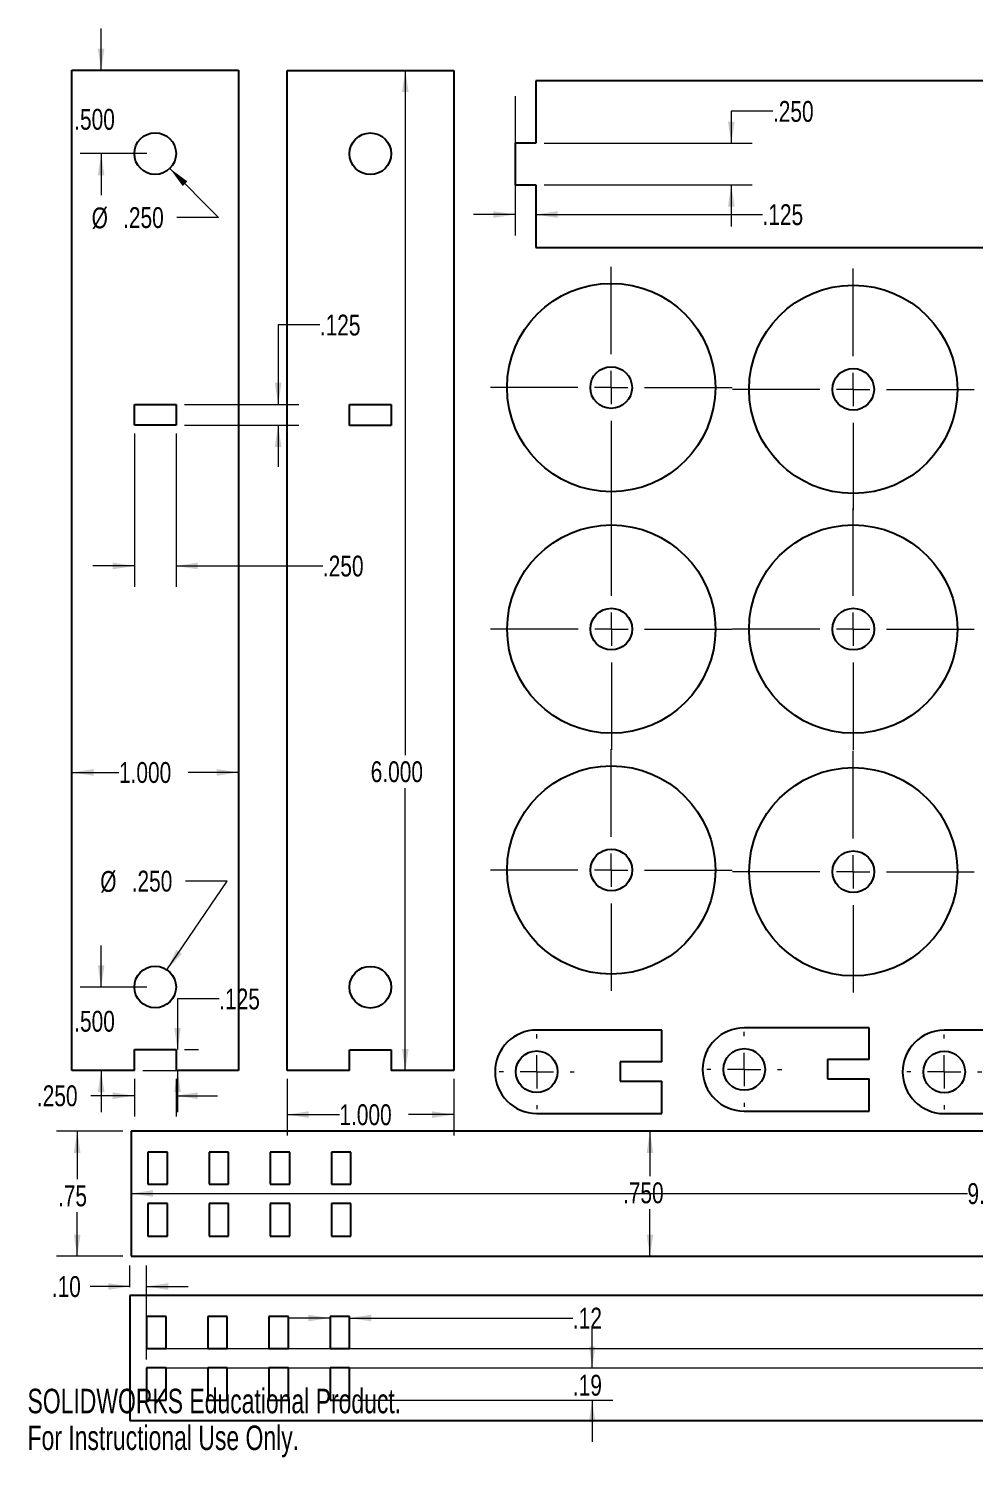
# Paper-space layout 'Sheet1(2)' of a CAD drawing. Header units: inches. Extents: x 0 to 10.1, y 0 to 8.6.
# Drawn here: x 0.01 to 5.68, y 0 to 8.57 of the extents above; entities that cross this region are included whole.
import ezdxf

# ---------------------------------------------------------------- set-up
doc = ezdxf.new("R2010")
doc.units = ezdxf.units.IN
doc.header["$MEASUREMENT"] = 0
doc.styles.add('SLDTEXTSTYLE0', font='TXT', dxfattribs={"width": 0.75})
doc.styles.add('SLDTEXTSTYLE1', font='TXT', dxfattribs={"width": 0.7})
doc.dimstyles.new('SLDDIMSTYLE0', dxfattribs={"dimtxt": 0.125, "dimasz": 0.13, "dimexe": 0, "dimexo": 0.0625, "dimgap": 0.03125, "dimtad": 0, "dimtih": 1, "dimtoh": 1, "dimdec": 3, "dimrnd": 1e-09, "dimzin": 4, "dimdsep": 46, "dimtxsty": 'SLDTEXTSTYLE0', "dimsah": 1, "dimcen": 0, "dimadec": 0, "dimazin": 1, "dimtfac": 1, "dimtdec": 3, "dimtofl": 0, "dimtmove": 0, "dimatfit": 3, "dimfxl": 1, "dimfrac": 2, "dimtolj": 1, "dimtzin": 12, "dimarcsym": 0})
doc.dimstyles.new('SLDDIMSTYLE1', dxfattribs={"dimtxt": 0.125, "dimasz": 0.13, "dimexe": 0, "dimexo": 0.0625, "dimgap": 0.03125, "dimtad": 0, "dimtih": 1, "dimtoh": 1, "dimdec": 3, "dimrnd": 1e-09, "dimzin": 12, "dimdsep": 46, "dimtxsty": 'SLDTEXTSTYLE0', "dimsah": 1, "dimcen": 0.09, "dimadec": 0, "dimazin": 3, "dimtfac": 1, "dimtdec": 3, "dimtmove": 0, "dimatfit": 0, "dimfxl": 1, "dimfrac": 2, "dimtolj": 1, "dimtzin": 12, "dimarcsym": 0})
doc.dimstyles.new('SLDDIMSTYLE2', dxfattribs={"dimtxt": 0.125, "dimasz": 0.13, "dimexe": 0, "dimexo": 0.0625, "dimgap": 0.03125, "dimtad": 0, "dimtih": 1, "dimtoh": 1, "dimdec": 3, "dimrnd": 1e-09, "dimzin": 4, "dimdsep": 46, "dimtxsty": 'SLDTEXTSTYLE0', "dimsah": 1, "dimcen": 0.09, "dimadec": 0, "dimazin": 1, "dimtfac": 1, "dimtdec": 3, "dimtmove": 0, "dimatfit": 0, "dimfxl": 1, "dimfrac": 2, "dimtolj": 1, "dimtzin": 12, "dimarcsym": 0})
doc.dimstyles.new('SLDDIMSTYLE3', dxfattribs={"dimtxt": 0.125, "dimasz": 0.13, "dimexe": 0, "dimexo": 0.0625, "dimgap": 0.03125, "dimtad": 0, "dimtih": 1, "dimtoh": 1, "dimdec": 3, "dimrnd": 1e-09, "dimzin": 4, "dimdsep": 46, "dimtxsty": 'SLDTEXTSTYLE0', "dimsah": 1, "dimcen": 0.09, "dimadec": 0, "dimazin": 1, "dimtfac": 1, "dimtdec": 3, "dimtofl": 0, "dimtmove": 0, "dimatfit": 3, "dimfxl": 1, "dimfrac": 2, "dimtolj": 1, "dimtzin": 12, "dimarcsym": 0})
doc.dimstyles.new('SLDDIMSTYLE5', dxfattribs={"dimtxt": 0.125, "dimasz": 0.13, "dimexe": 0, "dimexo": 0.0625, "dimgap": 0.03125, "dimtad": 0, "dimtih": 1, "dimtoh": 1, "dimrnd": 1e-09, "dimzin": 12, "dimdsep": 46, "dimtxsty": 'SLDTEXTSTYLE0', "dimsah": 1, "dimcen": 0.09, "dimadec": 0, "dimazin": 3, "dimtfac": 1, "dimtmove": 0, "dimatfit": 0, "dimfxl": 1, "dimfrac": 2, "dimtolj": 1, "dimtzin": 12, "dimarcsym": 0})
doc.dimstyles.new('SLDDIMSTYLE6', dxfattribs={"dimtxt": 0.125, "dimasz": 0.13, "dimexe": 0, "dimexo": 0.0625, "dimgap": 0.03125, "dimtad": 0, "dimtih": 1, "dimtoh": 1, "dimrnd": 1e-09, "dimzin": 4, "dimdsep": 46, "dimtxsty": 'SLDTEXTSTYLE0', "dimsah": 1, "dimcen": 0.09, "dimadec": 0, "dimazin": 1, "dimtfac": 1, "dimtmove": 0, "dimatfit": 0, "dimfxl": 1, "dimfrac": 2, "dimtolj": 1, "dimtzin": 12, "dimarcsym": 0})
doc.dimstyles.new('SLDDIMSTYLE7', dxfattribs={"dimtxt": 0.125, "dimasz": 0.13, "dimexe": 0, "dimexo": 0.0625, "dimgap": 0.03125, "dimtad": 0, "dimtih": 1, "dimtoh": 1, "dimrnd": 1e-09, "dimzin": 12, "dimdsep": 46, "dimtxsty": 'SLDTEXTSTYLE0', "dimsah": 1, "dimcen": 0.09, "dimadec": 0, "dimazin": 3, "dimtfac": 1, "dimtofl": 0, "dimtmove": 0, "dimatfit": 3, "dimfxl": 1, "dimfrac": 2, "dimtolj": 1, "dimtzin": 12, "dimarcsym": 0})

# ---------------------------------------------------------------- blocks, each defined once
blk = doc.blocks.new('_D_27')
at = {"color": 7, "linetype": 'Continuous', "lineweight": 0}
for p, q in [((0.8363, 2.9237), (1.1982, 3.4551)), ((1.1982, 3.4551), (0.9482, 3.4551))]:
    blk.add_line(p, q, dxfattribs=at)
at = {"color": 7, "linetype": 'Continuous', "lineweight": 18}
blk.add_solid([(0.8363, 2.9237), (0.926, 3.0199), (0.8929, 3.0424)], dxfattribs=at)
at = {"color": 7, "linetype": 'Continuous', "lineweight": 18, "char_height": 0.125, "attachment_point": 1, "style": 'SLDTEXTSTYLE0'}
for s, insert in [('%%c', (0.4364, 3.5161)), ('.250', (0.6249, 3.518))]:
    blk.add_mtext(s, dxfattribs=dict(at, insert=insert))
blk = doc.blocks.new('_D_28')
at = {"color": 7, "linetype": 'Continuous', "lineweight": 0}
for p, q in [((0.8539, 7.7316), (1.1466, 7.4361)), ((1.1466, 7.4361), (0.8966, 7.4361))]:
    blk.add_line(p, q, dxfattribs=at)
at = {"color": 7, "linetype": 'Continuous', "lineweight": 18}
blk.add_solid([(0.8539, 7.7316), (0.9312, 7.6252), (0.9596, 7.6533)], dxfattribs=at)
at = {"color": 7, "linetype": 'Continuous', "lineweight": 18, "char_height": 0.125, "attachment_point": 1, "style": 'SLDTEXTSTYLE0'}
for s, insert in [('%%c', (0.3848, 7.4971)), ('.250', (0.5734, 7.499))]:
    blk.add_mtext(s, dxfattribs=dict(at, insert=insert))
blk = doc.blocks.new('_D_29')
at = {"color": 7, "linetype": 'Continuous', "lineweight": 0}
for p, q in [((1.1503, 2.7491), (0.9003, 2.7491)), ((0.9003, 2.7491), (0.9003, 2.4454)), ((0.9409, 2.4454), (1.0253, 2.4454)), ((0.6909, 2.3204), (1.0253, 2.3204)), ((0.9003, 2.3204), (0.9003, 2.0704))]:
    blk.add_line(p, q, dxfattribs=at)
at = {"color": 7, "linetype": 'Continuous', "lineweight": 18}
for points in [[(0.9003, 2.4454), (0.9203, 2.5754), (0.8803, 2.5754)], [(0.9003, 2.3204), (0.8803, 2.1904), (0.9203, 2.1904)]]:
    blk.add_solid(points, dxfattribs=at)
at = {"color": 7, "linetype": 'Continuous', "lineweight": 18, "insert": (1.1503, 2.811), "char_height": 0.125, "attachment_point": 1, "style": 'SLDTEXTSTYLE0'}
blk.add_mtext('.125', dxfattribs=at)
blk = doc.blocks.new('_D_30')
at = {"color": 7, "linetype": 'Continuous', "lineweight": 0}
for p, q in [((0.6409, 2.2704), (0.6409, 2.0434)), ((0.8909, 2.2704), (0.8909, 2.0434)), ((0.6409, 2.1684), (0.3796, 2.1684)), ((0.8909, 2.1684), (1.1409, 2.1684))]:
    blk.add_line(p, q, dxfattribs=at)
at = {"color": 7, "linetype": 'Continuous', "lineweight": 18}
for points in [[(0.6409, 2.1684), (0.5109, 2.1884), (0.5109, 2.1484)], [(0.8909, 2.1684), (1.0209, 2.1484), (1.0209, 2.1884)]]:
    blk.add_solid(points, dxfattribs=at)
at = {"color": 7, "linetype": 'Continuous', "lineweight": 18, "insert": (0.0563, 2.2303), "char_height": 0.125, "attachment_point": 1, "style": 'SLDTEXTSTYLE0'}
blk.add_mtext('.250', dxfattribs=at)
blk = doc.blocks.new('_D_31')
at = {"color": 7, "linetype": 'Continuous', "lineweight": 0}
for p, q in [((0.2659, 4.1079), (0.5486, 4.1079)), ((1.2659, 4.1079), (0.9642, 4.1079))]:
    blk.add_line(p, q, dxfattribs=at)
at = {"color": 7, "linetype": 'Continuous', "lineweight": 18}
for points in [[(0.2659, 4.1079), (0.3959, 4.0879), (0.3959, 4.1279)], [(1.2659, 4.1079), (1.1359, 4.1279), (1.1359, 4.0879)]]:
    blk.add_solid(points, dxfattribs=at)
at = {"color": 7, "linetype": 'Continuous', "lineweight": 18, "insert": (0.5486, 4.1698), "char_height": 0.125, "attachment_point": 1, "style": 'SLDTEXTSTYLE0'}
blk.add_mtext('1.000', dxfattribs=at)
blk = doc.blocks.new('_D_32')
at = {"color": 7, "linetype": 'Continuous', "lineweight": 0}
for p, q in [((0.6413, 6.1404), (0.6413, 5.2214)), ((0.8913, 6.1404), (0.8913, 5.2214)), ((0.6413, 5.3464), (0.3913, 5.3464)), ((0.8913, 5.3464), (1.7724, 5.3464))]:
    blk.add_line(p, q, dxfattribs=at)
at = {"color": 7, "linetype": 'Continuous', "lineweight": 18}
for points in [[(0.6413, 5.3464), (0.5113, 5.3664), (0.5113, 5.3264)], [(0.8913, 5.3464), (1.0213, 5.3264), (1.0213, 5.3664)]]:
    blk.add_solid(points, dxfattribs=at)
at = {"color": 7, "linetype": 'Continuous', "lineweight": 18, "insert": (1.7724, 5.4084), "char_height": 0.125, "attachment_point": 1, "style": 'SLDTEXTSTYLE0'}
blk.add_mtext('.250', dxfattribs=at)
blk = doc.blocks.new('_D_33')
at = {"color": 7, "linetype": 'Continuous', "lineweight": 0}
for p, q in [((1.7537, 6.7923), (1.5037, 6.7923)), ((1.5037, 6.7923), (1.5037, 6.3154)), ((0.9413, 6.3154), (1.6287, 6.3154)), ((0.9413, 6.1904), (1.6287, 6.1904)), ((1.5037, 6.1904), (1.5037, 5.9404))]:
    blk.add_line(p, q, dxfattribs=at)
at = {"color": 7, "linetype": 'Continuous', "lineweight": 18}
for points in [[(1.5037, 6.3154), (1.5237, 6.4454), (1.4837, 6.4454)], [(1.5037, 6.1904), (1.4837, 6.0604), (1.5237, 6.0604)]]:
    blk.add_solid(points, dxfattribs=at)
at = {"color": 7, "linetype": 'Continuous', "lineweight": 18, "insert": (1.7537, 6.8542), "char_height": 0.125, "attachment_point": 1, "style": 'SLDTEXTSTYLE0'}
blk.add_mtext('.125', dxfattribs=at)
blk = doc.blocks.new('_D_34')
at = {"color": 7, "linetype": 'Continuous', "lineweight": 0}
for p, q in [((0.4417, 8.3204), (0.4417, 8.5704)), ((0.7159, 7.8204), (0.3167, 7.8204)), ((0.4417, 7.8204), (0.4417, 7.5704))]:
    blk.add_line(p, q, dxfattribs=at)
at = {"color": 7, "linetype": 'Continuous', "lineweight": 18}
for points in [[(0.4417, 8.3204), (0.4617, 8.4504), (0.4217, 8.4504)], [(0.4417, 7.8204), (0.4217, 7.6904), (0.4617, 7.6904)]]:
    blk.add_solid(points, dxfattribs=at)
at = {"color": 7, "linetype": 'Continuous', "lineweight": 18, "insert": (0.28, 8.0885), "char_height": 0.125, "attachment_point": 1, "style": 'SLDTEXTSTYLE0'}
blk.add_mtext('.500', dxfattribs=at)
blk = doc.blocks.new('_D_35')
at = {"color": 7, "linetype": 'Continuous', "lineweight": 0}
for p, q in [((0.4417, 2.8204), (0.4417, 3.0704)), ((0.7159, 2.8204), (0.3167, 2.8204)), ((0.4417, 2.3204), (0.4417, 2.0704))]:
    blk.add_line(p, q, dxfattribs=at)
at = {"color": 7, "linetype": 'Continuous', "lineweight": 18}
for points in [[(0.4417, 2.8204), (0.4617, 2.9504), (0.4217, 2.9504)], [(0.4417, 2.3204), (0.4217, 2.1904), (0.4617, 2.1904)]]:
    blk.add_solid(points, dxfattribs=at)
at = {"color": 7, "linetype": 'Continuous', "lineweight": 18, "insert": (0.28, 2.6774), "char_height": 0.125, "attachment_point": 1, "style": 'SLDTEXTSTYLE0'}
blk.add_mtext('.500', dxfattribs=at)
blk = doc.blocks.new('_D_36')
at = {"color": 7, "linetype": 'Continuous', "lineweight": 0}
for p, q in [((1.815, 0.8343), (1.565, 0.8343)), ((1.932, 0.8343), (3.2725, 0.8343))]:
    blk.add_line(p, q, dxfattribs=at)
at = {"color": 7, "linetype": 'Continuous', "lineweight": 18}
for points in [[(1.815, 0.8343), (1.685, 0.8543), (1.685, 0.8143)], [(1.932, 0.8343), (2.062, 0.8143), (2.062, 0.8543)]]:
    blk.add_solid(points, dxfattribs=at)
at = {"color": 7, "linetype": 'Continuous', "lineweight": 18, "insert": (3.2725, 0.8962), "char_height": 0.125, "attachment_point": 1, "style": 'SLDTEXTSTYLE0'}
blk.add_mtext('.12', dxfattribs=at)
blk = doc.blocks.new('_D_37')
at = {"color": 7, "linetype": 'Continuous', "lineweight": 0}
for p, q in [((3.388, 0.5356), (3.388, 0.7856)), ((1.982, 0.5356), (3.513, 0.5356)), ((1.982, 0.341), (3.513, 0.341)), ((3.388, 0.341), (3.388, 0.091))]:
    blk.add_line(p, q, dxfattribs=at)
at = {"color": 7, "linetype": 'Continuous', "lineweight": 18}
for points in [[(3.388, 0.5356), (3.408, 0.6656), (3.368, 0.6656)], [(3.388, 0.341), (3.368, 0.211), (3.408, 0.211)]]:
    blk.add_solid(points, dxfattribs=at)
at = {"color": 7, "linetype": 'Continuous', "lineweight": 18, "insert": (3.2725, 0.494), "char_height": 0.125, "attachment_point": 1, "style": 'SLDTEXTSTYLE0'}
blk.add_mtext('.19', dxfattribs=at)
blk = doc.blocks.new('_D_38')
at = {"color": 7, "linetype": 'Continuous', "lineweight": 0}
for p, q in [((7.3327, 1.636), (7.0827, 1.636)), ((7.0827, 1.636), (7.0827, 0.6526)), ((0.764, 0.6526), (7.2077, 0.6526)), ((0.764, 0.5356), (7.2077, 0.5356)), ((7.0827, 0.5356), (7.0827, 0.2856))]:
    blk.add_line(p, q, dxfattribs=at)
at = {"color": 7, "linetype": 'Continuous', "lineweight": 18}
for points in [[(7.0827, 0.6526), (7.1027, 0.7826), (7.0627, 0.7826)], [(7.0827, 0.5356), (7.0627, 0.4056), (7.1027, 0.4056)]]:
    blk.add_solid(points, dxfattribs=at)
at = {"color": 7, "linetype": 'Continuous', "lineweight": 18, "insert": (7.3327, 1.6979), "char_height": 0.125, "attachment_point": 1, "style": 'SLDTEXTSTYLE0'}
blk.add_mtext('.12', dxfattribs=at)
blk = doc.blocks.new('_D_39')
at = {"color": 7, "linetype": 'Continuous', "lineweight": 0}
for p, q in [((0.614, 1.0191), (0.614, 1.1487)), ((0.714, 0.5856), (0.714, 1.1487)), ((0.614, 1.0237), (0.3765, 1.0237)), ((0.714, 1.0237), (0.964, 1.0237))]:
    blk.add_line(p, q, dxfattribs=at)
at = {"color": 7, "linetype": 'Continuous', "lineweight": 18}
for points in [[(0.614, 1.0237), (0.484, 1.0437), (0.484, 1.0037)], [(0.714, 1.0237), (0.844, 1.0037), (0.844, 1.0437)]]:
    blk.add_solid(points, dxfattribs=at)
at = {"color": 7, "linetype": 'Continuous', "lineweight": 18, "insert": (0.1456, 1.0856), "char_height": 0.125, "attachment_point": 1, "style": 'SLDTEXTSTYLE0'}
blk.add_mtext('.10', dxfattribs=at)
blk = doc.blocks.new('_D_40')
at = {"color": 7, "linetype": 'Continuous', "lineweight": 0}
for p, q in [((0.6224, 1.5816), (5.6396, 1.5816)), ((9.6224, 1.5816), (6.0552, 1.5816)), ((9.6224, 1.5882), (9.6224, 1.4566))]:
    blk.add_line(p, q, dxfattribs=at)
at = {"color": 7, "linetype": 'Continuous', "lineweight": 18}
for points in [[(0.6224, 1.5816), (0.7524, 1.5616), (0.7524, 1.6016)], [(9.6224, 1.5816), (9.4924, 1.6016), (9.4924, 1.5616)]]:
    blk.add_solid(points, dxfattribs=at)
at = {"color": 7, "linetype": 'Continuous', "lineweight": 18, "insert": (5.6396, 1.6435), "char_height": 0.125, "attachment_point": 1, "style": 'SLDTEXTSTYLE0'}
blk.add_mtext('9.000', dxfattribs=at)
blk = doc.blocks.new('_D_41')
at = {"color": 7, "linetype": 'Continuous', "lineweight": 0}
for p, q in [((3.7346, 1.9547), (3.7346, 1.6854)), ((3.7346, 1.2047), (3.7346, 1.487))]:
    blk.add_line(p, q, dxfattribs=at)
at = {"color": 7, "linetype": 'Continuous', "lineweight": 18}
for points in [[(3.7346, 1.9547), (3.7146, 1.8247), (3.7546, 1.8247)], [(3.7346, 1.2047), (3.7546, 1.3347), (3.7146, 1.3347)]]:
    blk.add_solid(points, dxfattribs=at)
at = {"color": 7, "linetype": 'Continuous', "lineweight": 18, "insert": (3.573, 1.6481), "char_height": 0.125, "attachment_point": 1, "style": 'SLDTEXTSTYLE0'}
blk.add_mtext('.750', dxfattribs=at)
blk = doc.blocks.new('_D_44')
at = {"color": 7, "linetype": 'Continuous', "lineweight": 0}
for p, q in [((0.5724, 1.9547), (0.173, 1.9547)), ((0.298, 1.9547), (0.298, 1.6673)), ((0.298, 1.2047), (0.298, 1.4688)), ((0.5724, 1.2047), (0.173, 1.2047))]:
    blk.add_line(p, q, dxfattribs=at)
at = {"color": 7, "linetype": 'Continuous', "lineweight": 18}
for points in [[(0.298, 1.9547), (0.278, 1.8247), (0.318, 1.8247)], [(0.298, 1.2047), (0.318, 1.3347), (0.278, 1.3347)]]:
    blk.add_solid(points, dxfattribs=at)
at = {"color": 7, "linetype": 'Continuous', "lineweight": 18, "insert": (0.1826, 1.6299), "char_height": 0.125, "attachment_point": 1, "style": 'SLDTEXTSTYLE0'}
blk.add_mtext('.75', dxfattribs=at)
blk = doc.blocks.new('_D_45')
at = {"color": 7, "linetype": 'Continuous', "lineweight": 0}
for p, q in [((1.5573, 2.2694), (1.5573, 1.9298)), ((2.5573, 2.2694), (2.5573, 1.9298)), ((1.5573, 2.0548), (1.8713, 2.0548)), ((2.5573, 2.0548), (2.2869, 2.0548))]:
    blk.add_line(p, q, dxfattribs=at)
at = {"color": 7, "linetype": 'Continuous', "lineweight": 18}
for points in [[(1.5573, 2.0548), (1.6873, 2.0348), (1.6873, 2.0748)], [(2.5573, 2.0548), (2.4273, 2.0748), (2.4273, 2.0348)]]:
    blk.add_solid(points, dxfattribs=at)
at = {"color": 7, "linetype": 'Continuous', "lineweight": 18, "insert": (1.8713, 2.1167), "char_height": 0.125, "attachment_point": 1, "style": 'SLDTEXTSTYLE0'}
blk.add_mtext('1.000', dxfattribs=at)
blk = doc.blocks.new('_D_46')
at = {"color": 7, "linetype": 'Continuous', "lineweight": 0}
for p, q in [((2.2669, 8.3194), (2.2669, 4.2118)), ((2.2669, 2.3194), (2.2669, 4.0133))]:
    blk.add_line(p, q, dxfattribs=at)
at = {"color": 7, "linetype": 'Continuous', "lineweight": 18}
for points in [[(2.2669, 8.3194), (2.2469, 8.1894), (2.2869, 8.1894)], [(2.2669, 2.3194), (2.2869, 2.4494), (2.2469, 2.4494)]]:
    blk.add_solid(points, dxfattribs=at)
at = {"color": 7, "linetype": 'Continuous', "lineweight": 18, "insert": (2.0591, 4.1745), "char_height": 0.125, "attachment_point": 1, "style": 'SLDTEXTSTYLE0'}
blk.add_mtext('6.000', dxfattribs=at)
blk = doc.blocks.new('_D_50')
at = {"color": 7, "linetype": 'Continuous', "lineweight": 0}
for p, q in [((4.4729, 8.0741), (4.2229, 8.0741)), ((4.2229, 8.0741), (4.2229, 7.8821)), ((3.1001, 7.8821), (4.3479, 7.8821)), ((3.1001, 7.6321), (4.3479, 7.6321)), ((4.2229, 7.6321), (4.2229, 7.3821))]:
    blk.add_line(p, q, dxfattribs=at)
at = {"color": 7, "linetype": 'Continuous', "lineweight": 18}
for points in [[(4.2229, 7.8821), (4.2429, 8.0121), (4.2029, 8.0121)], [(4.2229, 7.6321), (4.2029, 7.5021), (4.2429, 7.5021)]]:
    blk.add_solid(points, dxfattribs=at)
at = {"color": 7, "linetype": 'Continuous', "lineweight": 18, "insert": (4.4729, 8.136), "char_height": 0.125, "attachment_point": 1, "style": 'SLDTEXTSTYLE0'}
blk.add_mtext('.250', dxfattribs=at)
blk = doc.blocks.new('_D_51')
at = {"color": 7, "linetype": 'Continuous', "lineweight": 0}
for p, q in [((2.9251, 8.1653), (2.9251, 7.3297)), ((2.9251, 7.4547), (2.6751, 7.4547)), ((3.0501, 7.4547), (4.4101, 7.4547))]:
    blk.add_line(p, q, dxfattribs=at)
at = {"color": 7, "linetype": 'Continuous', "lineweight": 18}
for points in [[(2.9251, 7.4547), (2.7951, 7.4747), (2.7951, 7.4347)], [(3.0501, 7.4547), (3.1801, 7.4347), (3.1801, 7.4747)]]:
    blk.add_solid(points, dxfattribs=at)
at = {"color": 7, "linetype": 'Continuous', "lineweight": 18, "insert": (4.4101, 7.5166), "char_height": 0.125, "attachment_point": 1, "style": 'SLDTEXTSTYLE0'}
blk.add_mtext('.125', dxfattribs=at)
blk = doc.blocks.new('SW_CENTERMARKSYMBOL_18')
at = {"color": 0, "linetype": 'Continuous', "lineweight": 18}
for p, q in [((0, 0.2), (0, 0.225)), ((0, 0), (0, 0.1)), ((-0.2, 0), (-0.225, 0)), ((0, 0), (-0.1, 0)), ((0, 0), (0, -0.1)), ((0, 0), (0.1, 0)), ((0.2, 0), (0.225, 0)), ((0, -0.2), (0, -0.225))]:
    blk.add_line(p, q, dxfattribs=at)
blk = doc.blocks.new('SW_CENTERMARKSYMBOL_20')
at = {"color": 0, "linetype": 'Continuous', "lineweight": 18}
for p, q in [((0, 0.2), (0, 0.225)), ((0, 0), (0, 0.1)), ((-0.2, 0), (-0.225, 0)), ((0, 0), (-0.1, 0)), ((0, 0), (0, -0.1)), ((0, 0), (0.1, 0)), ((0.2, 0), (0.225, 0)), ((0, -0.2), (0, -0.225))]:
    blk.add_line(p, q, dxfattribs=at)
blk = doc.blocks.new('SW_CENTERMARKSYMBOL_23')
at = {"color": 0, "linetype": 'Continuous', "lineweight": 18}
for p, q in [((0, 0.2), (0, 0.725)), ((0, 0), (0, 0.1)), ((-0.2, 0), (-0.725, 0)), ((0, 0), (-0.1, 0)), ((0, 0), (0, -0.1)), ((0, 0), (0.1, 0)), ((0.2, 0), (0.725, 0)), ((0, -0.2), (0, -0.725))]:
    blk.add_line(p, q, dxfattribs=at)
blk = doc.blocks.new('SW_CENTERMARKSYMBOL_24')
at = {"color": 0, "linetype": 'Continuous', "lineweight": 18}
for p, q in [((0, 0.2), (0, 0.725)), ((0, 0), (0, 0.1)), ((-0.2, 0), (-0.725, 0)), ((0, 0), (-0.1, 0)), ((0, 0), (0, -0.1)), ((0, 0), (0.1, 0)), ((0.2, 0), (0.725, 0)), ((0, -0.2), (0, -0.725))]:
    blk.add_line(p, q, dxfattribs=at)
blk = doc.blocks.new('SW_CENTERMARKSYMBOL_31')
at = {"color": 0, "linetype": 'Continuous', "lineweight": 18}
for p, q in [((0, 0.2), (0, 0.225)), ((0, 0), (0, 0.1)), ((-0.2, 0), (-0.225, 0)), ((0, 0), (-0.1, 0)), ((0, 0), (0, -0.1)), ((0, 0), (0.1, 0)), ((0.2, 0), (0.225, 0)), ((0, -0.2), (0, -0.225))]:
    blk.add_line(p, q, dxfattribs=at)
blk = doc.blocks.new('SW_CENTERMARKSYMBOL_34')
at = {"color": 0, "linetype": 'Continuous', "lineweight": 18}
for p, q in [((0, 0.2), (0, 0.725)), ((0, 0), (0, 0.1)), ((-0.2, 0), (-0.725, 0)), ((0, 0), (-0.1, 0)), ((0, 0), (0, -0.1)), ((0, 0), (0.1, 0)), ((0.2, 0), (0.725, 0)), ((0, -0.2), (0, -0.725))]:
    blk.add_line(p, q, dxfattribs=at)
blk = doc.blocks.new('SW_CENTERMARKSYMBOL_35')
at = {"color": 0, "linetype": 'Continuous', "lineweight": 18}
for p, q in [((0, 0.2), (0, 0.725)), ((0, 0), (0, 0.1)), ((-0.2, 0), (-0.725, 0)), ((0, 0), (-0.1, 0)), ((0, 0), (0, -0.1)), ((0, 0), (0.1, 0)), ((0.2, 0), (0.725, 0)), ((0, -0.2), (0, -0.725))]:
    blk.add_line(p, q, dxfattribs=at)
blk = doc.blocks.new('SW_CENTERMARKSYMBOL_37')
at = {"color": 0, "linetype": 'Continuous', "lineweight": 18}
for p, q in [((0, 0.2), (0, 0.725)), ((0, 0), (0, 0.1)), ((-0.2, 0), (-0.725, 0)), ((0, 0), (-0.1, 0)), ((0, 0), (0, -0.1)), ((0, 0), (0.1, 0)), ((0.2, 0), (0.725, 0)), ((0, -0.2), (0, -0.725))]:
    blk.add_line(p, q, dxfattribs=at)
blk = doc.blocks.new('SW_CENTERMARKSYMBOL_38')
at = {"color": 0, "linetype": 'Continuous', "lineweight": 18}
for p, q in [((0, 0.2), (0, 0.725)), ((0, 0), (0, 0.1)), ((-0.2, 0), (-0.725, 0)), ((0, 0), (-0.1, 0)), ((0, 0), (0, -0.1)), ((0, 0), (0.1, 0)), ((0.2, 0), (0.725, 0)), ((0, -0.2), (0, -0.725))]:
    blk.add_line(p, q, dxfattribs=at)

psp = doc.layouts.new('Sheet1(2)')

# ---------------------------------------------------------------- linework, layer by layer
at = {"color": 7, "linetype": 'Continuous', "lineweight": 25}
for p, q in [((0.2659, 8.3204), (1.2659, 8.3204)), ((0.2659, 2.3204), (0.2659, 8.3204)), ((1.2659, 8.3204), (1.2659, 2.3204)), ((1.5573, 8.3194), (2.5573, 8.3194)), ((1.5573, 2.3194), (1.5573, 8.3194)), ((2.5573, 8.3194), (2.5573, 2.3194)), ((3.0501, 8.2576), (3.0501, 7.8821)), ((6.8001, 8.2576), (3.0501, 8.2576)), ((3.0501, 7.8821), (2.9251, 7.8821)), ((2.9251, 7.8821), (2.9251, 7.6321)), ((2.9251, 7.6321), (3.0501, 7.6321)), ((3.0501, 7.6321), (3.0501, 7.2576)), ((3.0501, 7.2576), (6.8001, 7.2576)), ((0.6413, 6.3154), (0.8913, 6.3154)), ((0.6413, 6.1904), (0.6413, 6.3154)), ((0.8913, 6.3154), (0.8913, 6.1904)), ((1.9326, 6.3144), (2.1826, 6.3144)), ((1.9326, 6.1894), (1.9326, 6.3144)), ((2.1826, 6.3144), (2.1826, 6.1894)), ((0.8913, 6.1904), (0.6413, 6.1904)), ((2.1826, 6.1894), (1.9326, 6.1894)), ((5.0505, 2.5755), (4.3005, 2.5755)), ((5.0505, 2.3855), (5.0505, 2.5755)), ((3.8052, 2.5619), (3.0552, 2.5619)), ((3.8052, 2.3719), (3.8052, 2.5619)), ((6.2506, 2.5609), (5.5006, 2.5609)), ((0.6409, 2.4454), (0.8909, 2.4454)), ((0.6409, 2.3204), (0.6409, 2.4454)), ((0.8909, 2.4454), (0.8909, 2.3204)), ((1.9323, 2.4444), (2.1823, 2.4444)), ((1.9323, 2.3194), (1.9323, 2.4444)), ((2.1823, 2.4444), (2.1823, 2.3194)), ((0.6409, 2.3204), (0.2659, 2.3204)), ((1.2659, 2.3204), (0.8909, 2.3204)), ((1.9323, 2.3194), (1.5573, 2.3194)), ((2.5573, 2.3194), (2.1823, 2.3194)), ((3.8052, 2.3719), (3.5552, 2.3719)), ((3.5552, 2.3719), (3.5552, 2.2549)), ((5.0505, 2.3855), (4.8005, 2.3855)), ((4.8005, 2.3855), (4.8005, 2.2685)), ((3.5552, 2.2549), (3.8052, 2.2549)), ((3.8052, 2.0619), (3.8052, 2.2549)), ((4.8005, 2.2685), (5.0505, 2.2685)), ((5.0505, 2.0755), (5.0505, 2.2685)), ((3.0552, 2.0619), (3.8052, 2.0619)), ((4.3005, 2.0755), (5.0505, 2.0755)), ((5.5006, 2.0609), (6.2506, 2.0609)), ((0.6224, 1.9547), (0.6224, 1.2047)), ((9.6224, 1.9547), (0.6224, 1.9547)), ((0.8394, 1.8297), (0.7224, 1.8297)), ((0.7224, 1.8297), (0.7224, 1.6382)), ((0.8394, 1.6382), (0.8394, 1.8297)), ((1.2064, 1.8297), (1.0894, 1.8297)), ((1.0894, 1.8297), (1.0894, 1.6382)), ((1.2064, 1.6382), (1.2064, 1.8297)), ((1.5734, 1.8297), (1.4564, 1.8297)), ((1.4564, 1.8297), (1.4564, 1.6382)), ((1.5734, 1.6382), (1.5734, 1.8297)), ((1.9404, 1.8297), (1.8234, 1.8297)), ((1.8234, 1.8297), (1.8234, 1.6382)), ((1.9404, 1.6382), (1.9404, 1.8297)), ((0.7224, 1.6382), (0.8394, 1.6382)), ((1.0894, 1.6382), (1.2064, 1.6382)), ((1.4564, 1.6382), (1.5734, 1.6382)), ((1.8234, 1.6382), (1.9404, 1.6382)), ((0.8394, 1.5212), (0.7224, 1.5212)), ((0.7224, 1.5212), (0.7224, 1.3265)), ((0.8394, 1.3265), (0.8394, 1.5212)), ((1.2064, 1.5212), (1.0894, 1.5212)), ((1.0894, 1.5212), (1.0894, 1.3265)), ((1.2064, 1.3265), (1.2064, 1.5212)), ((1.5734, 1.5212), (1.4564, 1.5212)), ((1.4564, 1.5212), (1.4564, 1.3265)), ((1.5734, 1.3265), (1.5734, 1.5212)), ((1.9404, 1.5212), (1.8234, 1.5212)), ((1.8234, 1.5212), (1.8234, 1.3265)), ((1.9404, 1.3265), (1.9404, 1.5212)), ((0.7224, 1.3265), (0.8394, 1.3265)), ((1.0894, 1.3265), (1.2064, 1.3265)), ((1.4564, 1.3265), (1.5734, 1.3265)), ((1.8234, 1.3265), (1.9404, 1.3265)), ((0.6224, 1.2047), (9.6224, 1.2047)), ((0.614, 0.9691), (0.614, 0.2191)), ((9.614, 0.9691), (0.614, 0.9691)), ((0.831, 0.8441), (0.714, 0.8441)), ((0.714, 0.8441), (0.714, 0.6526)), ((0.831, 0.6526), (0.831, 0.8441)), ((1.198, 0.8441), (1.081, 0.8441)), ((1.081, 0.8441), (1.081, 0.6526)), ((1.198, 0.6526), (1.198, 0.8441)), ((1.565, 0.8441), (1.448, 0.8441)), ((1.448, 0.8441), (1.448, 0.6526)), ((1.565, 0.6526), (1.565, 0.8441)), ((1.932, 0.8441), (1.815, 0.8441)), ((1.815, 0.8441), (1.815, 0.6526)), ((1.932, 0.6526), (1.932, 0.8441)), ((0.714, 0.6526), (0.831, 0.6526)), ((1.081, 0.6526), (1.198, 0.6526)), ((1.448, 0.6526), (1.565, 0.6526)), ((1.815, 0.6526), (1.932, 0.6526)), ((0.831, 0.5356), (0.714, 0.5356)), ((0.714, 0.5356), (0.714, 0.341)), ((0.831, 0.341), (0.831, 0.5356)), ((1.198, 0.5356), (1.081, 0.5356)), ((1.081, 0.5356), (1.081, 0.341)), ((1.198, 0.341), (1.198, 0.5356)), ((1.565, 0.5356), (1.448, 0.5356)), ((1.448, 0.5356), (1.448, 0.341)), ((1.565, 0.341), (1.565, 0.5356)), ((1.932, 0.5356), (1.815, 0.5356)), ((1.815, 0.5356), (1.815, 0.341)), ((1.932, 0.341), (1.932, 0.5356)), ((0.714, 0.341), (0.831, 0.341)), ((1.081, 0.341), (1.198, 0.341)), ((1.448, 0.341), (1.565, 0.341)), ((1.815, 0.341), (1.932, 0.341)), ((0.614, 0.2191), (9.614, 0.2191))]:
    psp.add_line(p, q, dxfattribs=at)
for centre, radius in [((0.7659, 7.8204), 0.125), ((2.0573, 7.8194), 0.125), ((3.5022, 6.4167), 0.625), ((4.9544, 6.406), 0.625), ((3.5022, 6.4167), 0.125), ((4.9544, 6.406), 0.125), ((3.5031, 4.9677), 0.625), ((4.9548, 4.9673), 0.625), ((3.5031, 4.9677), 0.125), ((4.9548, 4.9673), 0.125), ((3.5028, 3.5223), 0.625), ((4.955, 3.5117), 0.625), ((3.5028, 3.5223), 0.125), ((4.955, 3.5117), 0.125), ((0.7659, 2.8204), 0.125), ((2.0573, 2.8194), 0.125), ((3.0552, 2.3119), 0.125), ((4.3005, 2.3255), 0.125), ((5.5006, 2.3109), 0.125)]:
    psp.add_circle(centre, radius, dxfattribs=at)
for centre, start, end in [((4.3005, 2.3255), 90, 180), ((3.0552, 2.3119), 90, 180), ((5.5006, 2.3109), 90, 180), ((4.3005, 2.3255), 180, 270), ((3.0552, 2.3119), 180, 270), ((5.5006, 2.3109), 180, 270)]:
    psp.add_arc(centre, 0.25, start, end, dxfattribs=at)

# ---------------------------------------------------------------- block references
at = {"color": 7, "linetype": 'Continuous', "lineweight": 0}
for name, p in [('SW_CENTERMARKSYMBOL_23', (3.5022, 6.4167)), ('SW_CENTERMARKSYMBOL_24', (4.9544, 6.406)), ('SW_CENTERMARKSYMBOL_34', (3.5031, 4.9677)), ('SW_CENTERMARKSYMBOL_35', (4.9548, 4.9673)), ('SW_CENTERMARKSYMBOL_37', (3.5028, 3.5223)), ('SW_CENTERMARKSYMBOL_38', (4.955, 3.5117)), ('SW_CENTERMARKSYMBOL_18', (3.0552, 2.3119)), ('SW_CENTERMARKSYMBOL_20', (4.3005, 2.3255)), ('SW_CENTERMARKSYMBOL_31', (5.5006, 2.3109))]:
    psp.add_blockref(name, p, dxfattribs=at)

# ---------------------------------------------------------------- texts
at = {"color": 7, "linetype": 'Continuous', "char_height": 0.14705, "attachment_point": 1, "style": 'SLDTEXTSTYLE1'}
for s, insert in [('SOLIDWORKS Educational Product.', (0, 0.4101)), ('For Instructional Use Only.', (0, 0.1896))]:
    psp.add_mtext(s, dxfattribs=dict(at, insert=insert))

# ---------------------------------------------------------------- dimensions: what is measured, and where the dimension line sits
at = {"color": 7, "linetype": 'Continuous', "lineweight": 18}
for base, p1, p2, dimstyle, picture, middle in [((0.4417, 8.3204), (0.7659, 7.8204), (0.2659, 8.3204), 'SLDDIMSTYLE2', '_D_34', (0.4417, 8.0266)), ((2.2669, 2.3194), (2.5573, 8.3194), (2.1823, 2.3194), 'SLDDIMSTYLE3', '_D_46', (2.2669, 4.1125)), ((4.2229, 7.6321), (3.0501, 7.8821), (3.0501, 7.6321), 'SLDDIMSTYLE2', '_D_50', (4.2229, 8.0741)), ((1.5037, 6.1904), (0.8913, 6.3154), (0.8913, 6.1904), 'SLDDIMSTYLE1', '_D_33', (1.5037, 6.7923)), ((0.4417, 2.8204), (0.2659, 2.3204), (0.7659, 2.8204), 'SLDDIMSTYLE2', '_D_35', (0.4417, 2.6155)), ((0.9003, 2.4454), (0.6409, 2.3204), (0.8909, 2.4454), 'SLDDIMSTYLE1', '_D_29', (0.9003, 2.7491)), ((0.298, 1.2047), (0.6224, 1.9547), (0.6224, 1.2047), 'SLDDIMSTYLE7', '_D_44', (0.298, 1.568)), ((3.7346, 1.9547), (0.6224, 1.2047), (0.6224, 1.9547), 'SLDDIMSTYLE3', '_D_41', (3.7346, 1.5862)), ((7.0827, 0.5356), (0.714, 0.6526), (0.714, 0.5356), 'SLDDIMSTYLE5', '_D_38', (7.0827, 1.636)), ((3.388, 0.5356), (1.932, 0.341), (1.932, 0.5356), 'SLDDIMSTYLE5', '_D_37', (3.388, 0.432))]:
    dim = psp.add_linear_dim(base=base, p1=p1, p2=p2, angle=90, dimstyle=dimstyle, dxfattribs=at)
    dim.commit()
    dim.dimension.update_dxf_attribs({"geometry": picture, "text_midpoint": middle, "dimtype": 160})
for base, p1, p2, dimstyle, picture, middle in [((3.0501, 7.4547), (2.9251, 7.6321), (3.0501, 7.6321), 'SLDDIMSTYLE1', '_D_51', (4.5717, 7.4547)), ((0.6413, 5.3464), (0.8913, 6.1904), (0.6413, 6.1904), 'SLDDIMSTYLE2', '_D_32', (1.934, 5.3464)), ((1.2659, 4.1079), (0.2659, 2.3204), (1.2659, 2.3204), 'SLDDIMSTYLE2', '_D_31', (0.7564, 4.1079)), ((0.8909, 2.1684), (0.6409, 2.3204), (0.8909, 2.3204), 'SLDDIMSTYLE2', '_D_30', (0.2179, 2.1684)), ((2.5573, 2.0548), (1.5573, 2.3194), (2.5573, 2.3194), 'SLDDIMSTYLE2', '_D_45', (2.0791, 2.0548)), ((0.6224, 1.5816), (9.6224, 1.6382), (0.6224, 1.9547), 'SLDDIMSTYLE3', '_D_40', (5.8474, 1.5816)), ((0.714, 1.0237), (0.614, 0.9691), (0.714, 0.5356), 'SLDDIMSTYLE6', '_D_39', (0.261, 1.0237)), ((1.815, 0.8343), (1.932, 0.8441), (1.815, 0.8441), 'SLDDIMSTYLE5', '_D_36', (3.388, 0.8343))]:
    dim = psp.add_linear_dim(base=base, p1=p1, p2=p2, dimstyle=dimstyle, dxfattribs=at)
    dim.commit()
    dim.dimension.update_dxf_attribs({"geometry": picture, "text_midpoint": middle, "dimtype": 160})
for p1, p2, picture, middle in [((0.678, 7.9092), (0.8539, 7.7316), '_D_28', (0.6407, 7.4361)), ((0.6956, 2.7171), (0.8363, 2.9237), '_D_27', (0.6923, 3.4551))]:
    dim = psp.add_diameter_dim_2p(p1=p1, p2=p2, dimstyle='SLDDIMSTYLE0', dxfattribs=at)
    dim.commit()
    dim.dimension.update_dxf_attribs({"geometry": picture, "text_midpoint": middle, "dimtype": 163})

doc.saveas('drawing.dxf')
